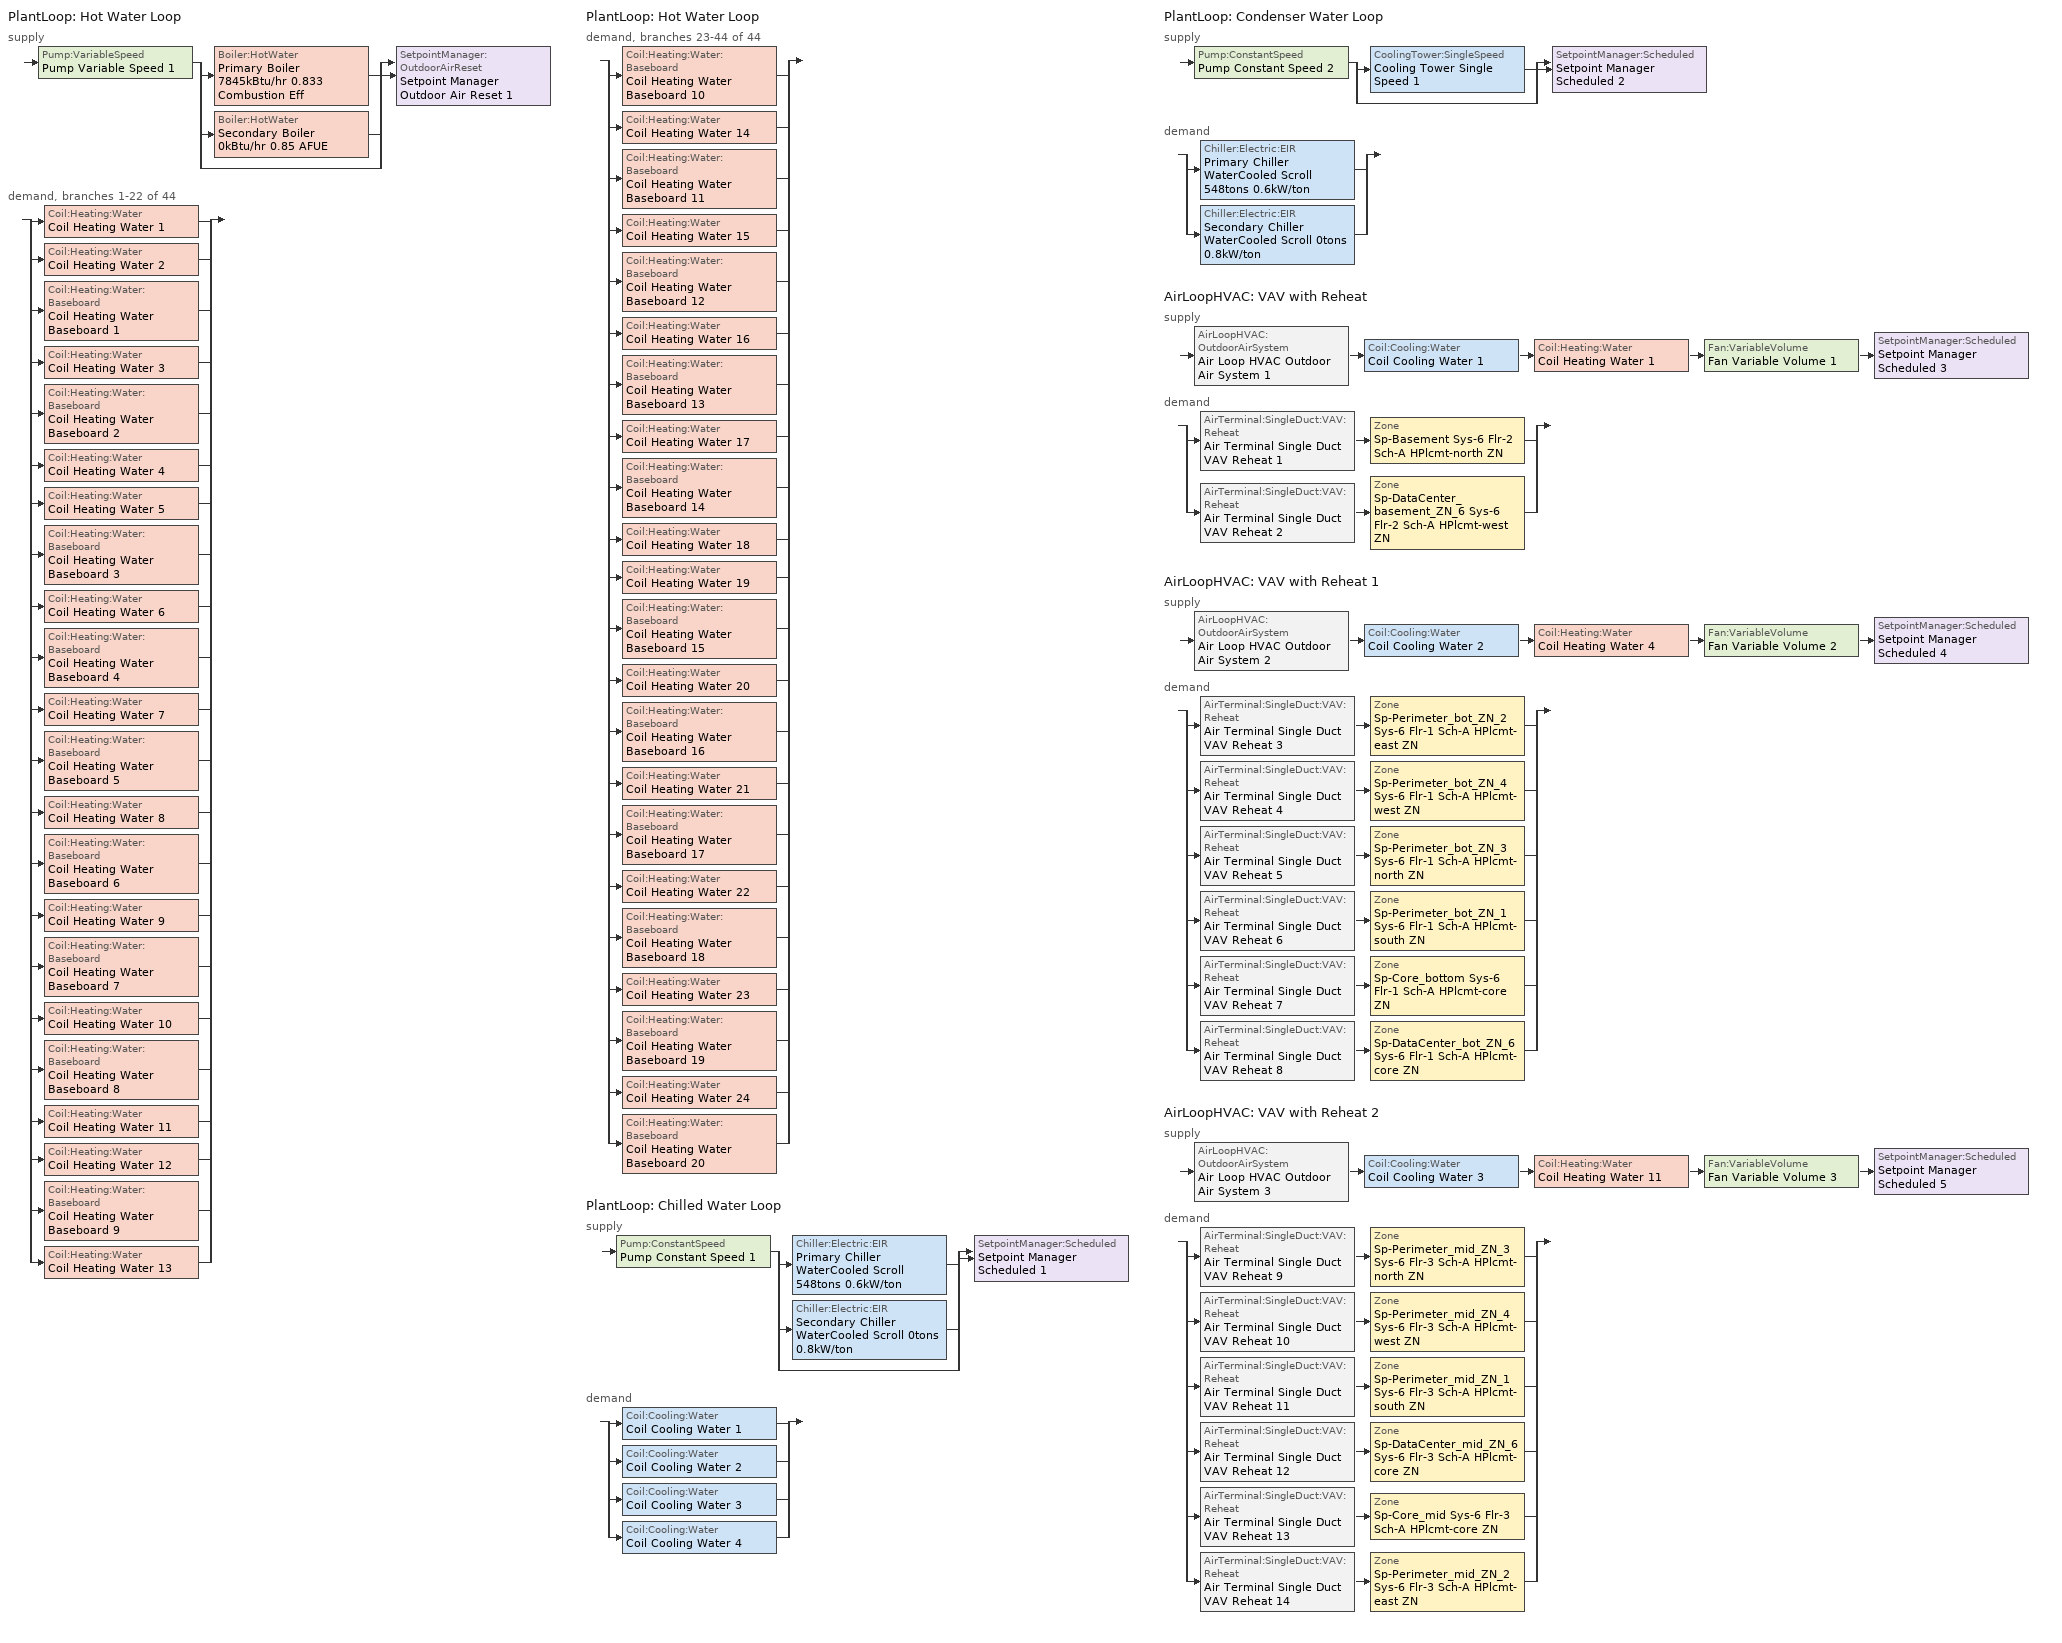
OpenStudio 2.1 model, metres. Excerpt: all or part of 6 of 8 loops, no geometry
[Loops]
PlantLoop 'Hot Water Loop'
 supply: Pump:VariableSpeed 'Pump Variable Speed 1' > split
  | Boiler:HotWater 'Primary Boiler 7845kBtu/hr 0.833 Combustion Eff'
  | Boiler:HotWater 'Secondary Boiler 0kBtu/hr 0.85 AFUE'
  | bypass
  join > SetpointManager:OutdoorAirReset 'Setpoint Manager Outdoor Air Reset 1'
 demand, branches 1-22 of 44: split
  | Coil:Heating:Water 'Coil Heating Water 1'
  | Coil:Heating:Water 'Coil Heating Water 2'
  | Coil:Heating:Water:Baseboard 'Coil Heating Water Baseboard 1'
  | Coil:Heating:Water 'Coil Heating Water 3'
  | Coil:Heating:Water:Baseboard 'Coil Heating Water Baseboard 2'
  | Coil:Heating:Water 'Coil Heating Water 4'
  | Coil:Heating:Water 'Coil Heating Water 5'
  | Coil:Heating:Water:Baseboard 'Coil Heating Water Baseboard 3'
  | Coil:Heating:Water 'Coil Heating Water 6'
  | Coil:Heating:Water:Baseboard 'Coil Heating Water Baseboard 4'
  | Coil:Heating:Water 'Coil Heating Water 7'
  | Coil:Heating:Water:Baseboard 'Coil Heating Water Baseboard 5'
  | Coil:Heating:Water 'Coil Heating Water 8'
  | Coil:Heating:Water:Baseboard 'Coil Heating Water Baseboard 6'
  | Coil:Heating:Water 'Coil Heating Water 9'
  | Coil:Heating:Water:Baseboard 'Coil Heating Water Baseboard 7'
  | Coil:Heating:Water 'Coil Heating Water 10'
  | Coil:Heating:Water:Baseboard 'Coil Heating Water Baseboard 8'
  | Coil:Heating:Water 'Coil Heating Water 11'
  | Coil:Heating:Water 'Coil Heating Water 12'
  | Coil:Heating:Water:Baseboard 'Coil Heating Water Baseboard 9'
  | Coil:Heating:Water 'Coil Heating Water 13'
PlantLoop 'Hot Water Loop'
 demand, branches 23-44 of 44: split
  | Coil:Heating:Water:Baseboard 'Coil Heating Water Baseboard 10'
  | Coil:Heating:Water 'Coil Heating Water 14'
  | Coil:Heating:Water:Baseboard 'Coil Heating Water Baseboard 11'
  | Coil:Heating:Water 'Coil Heating Water 15'
  | Coil:Heating:Water:Baseboard 'Coil Heating Water Baseboard 12'
  | Coil:Heating:Water 'Coil Heating Water 16'
  | Coil:Heating:Water:Baseboard 'Coil Heating Water Baseboard 13'
  | Coil:Heating:Water 'Coil Heating Water 17'
  | Coil:Heating:Water:Baseboard 'Coil Heating Water Baseboard 14'
  | Coil:Heating:Water 'Coil Heating Water 18'
  | Coil:Heating:Water 'Coil Heating Water 19'
  | Coil:Heating:Water:Baseboard 'Coil Heating Water Baseboard 15'
  | Coil:Heating:Water 'Coil Heating Water 20'
  | Coil:Heating:Water:Baseboard 'Coil Heating Water Baseboard 16'
  | Coil:Heating:Water 'Coil Heating Water 21'
  | Coil:Heating:Water:Baseboard 'Coil Heating Water Baseboard 17'
  | Coil:Heating:Water 'Coil Heating Water 22'
  | Coil:Heating:Water:Baseboard 'Coil Heating Water Baseboard 18'
  | Coil:Heating:Water 'Coil Heating Water 23'
  | Coil:Heating:Water:Baseboard 'Coil Heating Water Baseboard 19'
  | Coil:Heating:Water 'Coil Heating Water 24'
  | Coil:Heating:Water:Baseboard 'Coil Heating Water Baseboard 20'
PlantLoop 'Chilled Water Loop'
 supply: Pump:ConstantSpeed 'Pump Constant Speed 1' > split
  | Chiller:Electric:EIR 'Primary Chiller WaterCooled Scroll 548tons 0.6kW/ton'
  | Chiller:Electric:EIR 'Secondary Chiller WaterCooled Scroll 0tons 0.8kW/ton'
  | bypass
  join > SetpointManager:Scheduled 'Setpoint Manager Scheduled 1'
 demand: split
  | Coil:Cooling:Water 'Coil Cooling Water 1'
  | Coil:Cooling:Water 'Coil Cooling Water 2'
  | Coil:Cooling:Water 'Coil Cooling Water 3'
  | Coil:Cooling:Water 'Coil Cooling Water 4'
PlantLoop 'Condenser Water Loop'
 supply: Pump:ConstantSpeed 'Pump Constant Speed 2' > split
  | CoolingTower:SingleSpeed 'Cooling Tower Single Speed 1'
  | bypass
  join > SetpointManager:Scheduled 'Setpoint Manager Scheduled 2'
 demand: split
  | Chiller:Electric:EIR 'Primary Chiller WaterCooled Scroll 548tons 0.6kW/ton'
  | Chiller:Electric:EIR 'Secondary Chiller WaterCooled Scroll 0tons 0.8kW/ton'
AirLoopHVAC 'VAV with Reheat'
 supply: AirLoopHVAC:OutdoorAirSystem 'Air Loop HVAC Outdoor Air System 1' > Coil:Cooling:Water 'Coil Cooling Water 1' > Coil:Heating:Water 'Coil Heating Water 1' > Fan:VariableVolume 'Fan Variable Volume 1' > SetpointManager:Scheduled 'Setpoint Manager Scheduled 3'
 demand: split
  | AirTerminal:SingleDuct:VAV:Reheat 'Air Terminal Single Duct VAV Reheat 1' > Zone 'Sp-Basement Sys-6 Flr-2 Sch-A HPlcmt-north ZN'
  | AirTerminal:SingleDuct:VAV:Reheat 'Air Terminal Single Duct VAV Reheat 2' > Zone 'Sp-DataCenter_basement_ZN_6 Sys-6 Flr-2 Sch-A HPlcmt-west ZN'
AirLoopHVAC 'VAV with Reheat 1'
 supply: AirLoopHVAC:OutdoorAirSystem 'Air Loop HVAC Outdoor Air System 2' > Coil:Cooling:Water 'Coil Cooling Water 2' > Coil:Heating:Water 'Coil Heating Water 4' > Fan:VariableVolume 'Fan Variable Volume 2' > SetpointManager:Scheduled 'Setpoint Manager Scheduled 4'
 demand: split
  | AirTerminal:SingleDuct:VAV:Reheat 'Air Terminal Single Duct VAV Reheat 3' > Zone 'Sp-Perimeter_bot_ZN_2 Sys-6 Flr-1 Sch-A HPlcmt-east ZN'
  | AirTerminal:SingleDuct:VAV:Reheat 'Air Terminal Single Duct VAV Reheat 4' > Zone 'Sp-Perimeter_bot_ZN_4 Sys-6 Flr-1 Sch-A HPlcmt-west ZN'
  | AirTerminal:SingleDuct:VAV:Reheat 'Air Terminal Single Duct VAV Reheat 5' > Zone 'Sp-Perimeter_bot_ZN_3 Sys-6 Flr-1 Sch-A HPlcmt-north ZN'
  | AirTerminal:SingleDuct:VAV:Reheat 'Air Terminal Single Duct VAV Reheat 6' > Zone 'Sp-Perimeter_bot_ZN_1 Sys-6 Flr-1 Sch-A HPlcmt-south ZN'
  | AirTerminal:SingleDuct:VAV:Reheat 'Air Terminal Single Duct VAV Reheat 7' > Zone 'Sp-Core_bottom Sys-6 Flr-1 Sch-A HPlcmt-core ZN'
  | AirTerminal:SingleDuct:VAV:Reheat 'Air Terminal Single Duct VAV Reheat 8' > Zone 'Sp-DataCenter_bot_ZN_6 Sys-6 Flr-1 Sch-A HPlcmt-core ZN'
AirLoopHVAC 'VAV with Reheat 2'
 supply: AirLoopHVAC:OutdoorAirSystem 'Air Loop HVAC Outdoor Air System 3' > Coil:Cooling:Water 'Coil Cooling Water 3' > Coil:Heating:Water 'Coil Heating Water 11' > Fan:VariableVolume 'Fan Variable Volume 3' > SetpointManager:Scheduled 'Setpoint Manager Scheduled 5'
 demand: split
  | AirTerminal:SingleDuct:VAV:Reheat 'Air Terminal Single Duct VAV Reheat 9' > Zone 'Sp-Perimeter_mid_ZN_3 Sys-6 Flr-3 Sch-A HPlcmt-north ZN'
  | AirTerminal:SingleDuct:VAV:Reheat 'Air Terminal Single Duct VAV Reheat 10' > Zone 'Sp-Perimeter_mid_ZN_4 Sys-6 Flr-3 Sch-A HPlcmt-west ZN'
  | AirTerminal:SingleDuct:VAV:Reheat 'Air Terminal Single Duct VAV Reheat 11' > Zone 'Sp-Perimeter_mid_ZN_1 Sys-6 Flr-3 Sch-A HPlcmt-south ZN'
  | AirTerminal:SingleDuct:VAV:Reheat 'Air Terminal Single Duct VAV Reheat 12' > Zone 'Sp-DataCenter_mid_ZN_6 Sys-6 Flr-3 Sch-A HPlcmt-core ZN'
  | AirTerminal:SingleDuct:VAV:Reheat 'Air Terminal Single Duct VAV Reheat 13' > Zone 'Sp-Core_mid Sys-6 Flr-3 Sch-A HPlcmt-core ZN'
  | AirTerminal:SingleDuct:VAV:Reheat 'Air Terminal Single Duct VAV Reheat 14' > Zone 'Sp-Perimeter_mid_ZN_2 Sys-6 Flr-3 Sch-A HPlcmt-east ZN'
[Sizing:Zone] Zone Cooling Design Supply Air Temperature Input Method=SupplyAirTemperature; Zone Cooling Design Supply Air Temperature {C}=13; Zone Cooling Design Supply Air Temperature Difference {deltaC}=11.11; Zone Heating Design Supply Air Temperature Input Method=SupplyAirTemperature; Zone Heating Design Supply Air Temperature {C}=43; Zone Heating Design Supply Air Temperature Difference {deltaC}=11.11; Zone Cooling Design Supply Air Humidity Ratio {kg-H2O/kg-air}=0.0085; Zone Heating Design Supply Air Humidity Ratio {kg-H2O/kg-air}=0.008; Zone Heating Sizing Factor=1.3; Zone Cooling Sizing Factor=1.1; Cooling Design Air Flow Method=DesignDay; Heating Design Air Flow Method=DesignDay; Account for Dedicated Outdoor Air System=No; Dedicated Outdoor Air System Control Strategy=NeutralSupplyAir; Dedicated Outdoor Air Low Setpoint Temperature for Design {C}=autosize; Dedicated Outdoor Air High Setpoint Temperature for Design {C}=autosize
Sp-Perimeter_bot_ZN_3 Sys-6 Flr-1 Sch-A HPlcmt-north ZN; Sp-Perimeter_bot_ZN_2 Sys-6 Flr-1 Sch-A HPlcmt-east ZN; Sp-Perimeter_bot_ZN_4 Sys-6 Flr-1 Sch-A HPlcmt-west ZN; Sp-Perimeter_bot_ZN_1 Sys-6 Flr-1 Sch-A HPlcmt-south ZN; Sp-DataCenter_bot_ZN_6 Sys-6 Flr-1 Sch-A HPlcmt-core ZN; Sp-Core_bottom Sys-6 Flr-1 Sch-A HPlcmt-core ZN; Sp-Basement Sys-6 Flr-2 Sch-A HPlcmt-north ZN; Sp-DataCenter_basement_ZN_6 Sys-6 Flr-2 Sch-A HPlcmt-west ZN; Sp-Perimeter_mid_ZN_3 Sys-6 Flr-3 Sch-A HPlcmt-north ZN; Sp-Perimeter_mid_ZN_2 Sys-6 Flr-3 Sch-A HPlcmt-east ZN; Sp-Perimeter_mid_ZN_4 Sys-6 Flr-3 Sch-A HPlcmt-west ZN; Sp-Perimeter_mid_ZN_1 Sys-6 Flr-3 Sch-A HPlcmt-south ZN; Sp-DataCenter_mid_ZN_6 Sys-6 Flr-3 Sch-A HPlcmt-core ZN; Sp-Core_mid Sys-6 Flr-3 Sch-A HPlcmt-core ZN
[Zone equipment]
Sp-Perimeter_bot_ZN_3 Sys-6 Flr-1 Sch-A HPlcmt-north ZN: Air Terminal Single Duct VAV Reheat 5, Zone HVAC Baseboard Convective Water 5
Sp-Perimeter_bot_ZN_2 Sys-6 Flr-1 Sch-A HPlcmt-east ZN: Air Terminal Single Duct VAV Reheat 3, Zone HVAC Baseboard Convective Water 3
Sp-Perimeter_bot_ZN_4 Sys-6 Flr-1 Sch-A HPlcmt-west ZN: Air Terminal Single Duct VAV Reheat 4, Zone HVAC Baseboard Convective Water 4
Sp-Perimeter_bot_ZN_1 Sys-6 Flr-1 Sch-A HPlcmt-south ZN: Air Terminal Single Duct VAV Reheat 6, Zone HVAC Baseboard Convective Water 6
Sp-DataCenter_bot_ZN_6 Sys-6 Flr-1 Sch-A HPlcmt-core ZN: Air Terminal Single Duct VAV Reheat 8, Zone HVAC Baseboard Convective Water 8
Sp-Core_bottom Sys-6 Flr-1 Sch-A HPlcmt-core ZN: Air Terminal Single Duct VAV Reheat 7, Zone HVAC Baseboard Convective Water 7
Sp-Basement Sys-6 Flr-2 Sch-A HPlcmt-north ZN: Air Terminal Single Duct VAV Reheat 1, Zone HVAC Baseboard Convective Water 1
Sp-DataCenter_basement_ZN_6 Sys-6 Flr-2 Sch-A HPlcmt-west ZN: Air Terminal Single Duct VAV Reheat 2, Zone HVAC Baseboard Convective Water 2
Sp-Perimeter_mid_ZN_3 Sys-6 Flr-3 Sch-A HPlcmt-north ZN: Air Terminal Single Duct VAV Reheat 9, Zone HVAC Baseboard Convective Water 9
Sp-Perimeter_mid_ZN_2 Sys-6 Flr-3 Sch-A HPlcmt-east ZN: Air Terminal Single Duct VAV Reheat 14, Zone HVAC Baseboard Convective Water 14
Sp-Perimeter_mid_ZN_4 Sys-6 Flr-3 Sch-A HPlcmt-west ZN: Air Terminal Single Duct VAV Reheat 10, Zone HVAC Baseboard Convective Water 10
Sp-Perimeter_mid_ZN_1 Sys-6 Flr-3 Sch-A HPlcmt-south ZN: Air Terminal Single Duct VAV Reheat 11, Zone HVAC Baseboard Convective Water 11
Sp-DataCenter_mid_ZN_6 Sys-6 Flr-3 Sch-A HPlcmt-core ZN: Air Terminal Single Duct VAV Reheat 12, Zone HVAC Baseboard Convective Water 12
Sp-Core_mid Sys-6 Flr-3 Sch-A HPlcmt-core ZN: Air Terminal Single Duct VAV Reheat 13, Zone HVAC Baseboard Convective Water 13
[PlantLoop] Plant Loop Volume {m3}=Autocalculate; Load Distribution Scheme=Optimal
Name | Fluid Type
Hot Water Loop | Water
Chilled Water Loop; Condenser Water Loop
[Sizing:Plant] Sizing Option=NonCoincident; Zone Timesteps in Averaging Window=1; Coincident Sizing Factor Mode=None
Name | Loop Type | Design Loop Exit Temperature {C} | Loop Design Temperature Difference {deltaC}
Hot Water Loop | Heating | 82 | 16
Chilled Water Loop | Cooling | 7 | 6
Condenser Water Loop | Condenser | 29 | 6
[Pump:VariableSpeed]
Pump Variable Speed 1: Motor Efficiency=0.924; Pump Control Type=Intermittent
[Boiler:HotWater] Fuel Type=NaturalGas; Water Outlet Upper Temperature Limit {C}=99; Parasitic Electric Load {W}=0; Sizing Factor=1
Name | Nominal Capacity {W} | Nominal Thermal Efficiency | Normalized Boiler Efficiency Curve | Minimum Part Load Ratio | Boiler Flow Mode
Primary Boiler 7845kBtu/hr 0.833 Combustion Eff | 2.29907e+06 | 0.826 | BOILER-EFFFPLR-NECB2011 | 0.25 | LeavingSetpointModulated
Secondary Boiler 0kBtu/hr 0.85 AFUE | 0.001 | 0.85 | BOILER-EFFFPLR-NECB2011 1 |  | ConstantFlow
[SetpointManager:OutdoorAirReset]
Setpoint Manager Outdoor Air Reset 1: Control Variable=Temperature; Setpoint at Outdoor Low Temperature {C}=82; Outdoor Low Temperature {C}=-16; Setpoint at Outdoor High Temperature {C}=60; Outdoor High Temperature {C}=0
[Pump:ConstantSpeed] Rated Flow Rate {m3/s}=autosize; Rated Pump Head {Pa}=179352; Rated Power Consumption {W}=autosize; Fraction of Motor Inefficiencies to Fluid Stream=0; Pump Control Type=Intermittent
Name | Motor Efficiency
Pump Constant Speed 1 | 0.936
Pump Constant Speed 2 | 0.95
[Chiller:Electric:EIR] Minimum Part Load Ratio=0.25; Minimum Unloading Ratio=0.25; Condenser Type=WaterCooled; Chiller Flow Mode=LeavingSetpointModulated; Design Heat Recovery Water Flow Rate {m3/s}=0; Sizing Factor=1; Basin Heater Capacity {W/K}=0; Basin Heater Setpoint Temperature {C}=10
Name | Reference Capacity {W} | Reference COP {W/W} | Cooling Capacity Function of Temperature Curve | Electric Input to Cooling Output Ratio Function of Temperature Curve | Electric Input to Cooling Output Ratio Function of Part Load Ratio Curve
Primary Chiller WaterCooled Scroll 548tons 0.6kW/ton | 1.92723e+06 | 5.67258 | WaterCooled_Scroll_CAPFT_NECB2011 | WaterCooled_Scroll_EIRFT_NECB2011 | WaterCooled_Scroll_EIRFPLR_NECB2011
Secondary Chiller WaterCooled Scroll 0tons 0.8kW/ton | 0.001 | 4.5032 | WaterCooled_Scroll_CAPFT_NECB2011 1 | WaterCooled_Scroll_EIRFT_NECB2011 1 | WaterCooled_Scroll_EIRFPLR_NECB2011 1
[SetpointManager:Scheduled] Control Variable=Temperature
Name | Schedule
Setpoint Manager Scheduled 1 | CHW Temp
Setpoint Manager Scheduled 2 | CW Temp
Setpoint Manager Scheduled 3 | Supply Air Temp
Setpoint Manager Scheduled 4 | Supply Air Temp 1
Setpoint Manager Scheduled 5 | Supply Air Temp 2
[CoolingTower:SingleSpeed]
Cooling Tower Single Speed 1: Design Water Flow Rate {m3/s}=autosize; Design Air Flow Rate {m3/s}=autosize; Fan Power at Design Air Flow Rate {W}=34004.6; U-Factor Times Area Value at Design Air Flow Rate {W/K}=autosize; Air Flow Rate in Free Convection Regime {m3/s}=autosize; U-Factor Times Area Value at Free Convection Air Flow Rate {W/K}=autosize; Performance Input Method=UFactorTimesAreaAndDesignWaterFlowRate; Free Convection Capacity {W}=0; Basin Heater Capacity {W/K}=0; Evaporation Loss Mode=LossFactor; Evaporation Loss Factor {percent/K}=0.2; Drift Loss Percent {percent}=0.008; Blowdown Calculation Mode=ConcentrationRatio; Blowdown Concentration Ratio=3; Capacity Control=FanCycling; Number of Cells=2; Cell Control=MinimalCell; Cell Minimum  Water Flow Rate Fraction=0.33; Cell Maximum Water Flow Rate Fraction=2.5; Sizing Factor=1
[AirLoopHVAC] Design Supply Air Flow Rate {m3/s}=AutoSize
Name | Availability Schedule | Availability Manager
VAV with Reheat | VAV with Reheat Occ Sch | Availability Manager Night Cycle 1
VAV with Reheat 1 | VAV with Reheat 1 Occ Sch | Availability Manager Night Cycle 2
VAV with Reheat 2 | VAV with Reheat 2 Occ Sch | Availability Manager Night Cycle 3
[Sizing:System] Type of Load to Size On=Sensible; Design Outdoor Air Flow Rate {m3/s}=Autosize; Minimum System Air Flow Ratio=0.3; Preheat Design Temperature {C}=7; Preheat Design Humidity Ratio {kg-H2O/kg-Air}=0.008; Precool Design Temperature {C}=13; Precool Design Humidity Ratio {kg-H2O/kg-Air}=0.008; Central Cooling Design Supply Air Temperature {C}=13; Central Heating Design Supply Air Temperature {C}=13.1; Sizing Option=NonCoincident; 100% Outdoor Air in Cooling=No; 100% Outdoor Air in Heating=No; Central Cooling Design Supply Air Humidity Ratio {kg-H2O/kg-Air}=0.0085; Central Heating Design Supply Air Humidity Ratio {kg-H2O/kg-Air}=0.008; Cooling Design Air Flow Method=DesignDay; Cooling Design Air Flow Rate {m3/s}=0; Heating Design Air Flow Method=DesignDay; Heating Design Air Flow Rate {m3/s}=0; System Outdoor Air Method=ZoneSum; Zone Maximum Outdoor Air Fraction=1; Cooling Supply Air Flow Rate Per Floor Area {m3/s-m2}=0.00996765; Cooling Fraction of Autosized Cooling Supply Air Flow Rate=1; Cooling Supply Air Flow Rate Per Unit Cooling Capacity {m3/s-W}=3.94755e-05; Heating Supply Air Flow Rate Per Floor Area {m3/s-m2}=0.00996765; Heating Fraction of Autosized Heating Supply Air Flow Rate=1; Heating Fraction of Autosized Cooling Supply Air Flow Rate=1; Heating Supply Air Flow Rate Per Unit Heating Capacity {m3/s-W}=3.15882e-05; Cooling Design Capacity Method=CoolingDesignCapacity; Cooling Design Capacity {W}=autosize; Cooling Design Capacity Per Floor Area {W/m2}=234.7; Fraction of Autosized Cooling Design Capacity=1; Heating Design Capacity Method=HeatingDesignCapacity; Heating Design Capacity {W}=autosize; Heating Design Capacity Per Floor Area {W/m2}=157; Fraction of Autosized Heating Design Capacity=1; Central Cooling Capacity Control Method=OnOff
VAV with Reheat; VAV with Reheat 1; VAV with Reheat 2
[Fan:VariableVolume] Availability Schedule=Always On Discrete; Fan Efficiency=0.549965; Pressure Rise {Pa}=1458.33; Maximum Flow Rate {m3/s}=Autosize; Fan Power Minimum Flow Rate Input Method=Fraction; Fan Power Minimum Air Flow Rate {m3/s}=0; Motor Efficiency=0.8461; Motor In Airstream Fraction=1; Fan Power Coefficient 5=0
Name | Fan Power Minimum Flow Fraction | Fan Power Coefficient 1 | Fan Power Coefficient 2 | Fan Power Coefficient 3 | Fan Power Coefficient 4
Fan Variable Volume 1; Fan Variable Volume 2 | 0.5 | -4.1457 | 16.803 | -19.471 | 7.8488
Fan Variable Volume 3 | 0.22 | -0.3477 | 4.0976 | -5.0024 | 2.268
[Coil:Heating:Water] Availability Schedule=Always On Discrete
Name | Performance Input Method | Rated Capacity {W}
Coil Heating Water 1; Coil Heating Water 4; Coil Heating Water 5; Coil Heating Water 6; Coil Heating Water 7; Coil Heating Water 8; Coil Heating Water 11; Coil Heating Water 12; Coil Heating Water 13; Coil Heating Water 14; Coil Heating Water 15; Coil Heating Water 17; Coil Heating Water 18; Coil Heating Water 19; Coil Heating Water 20; Coil Heating Water 21; Coil Heating Water 22; Coil Heating Water 23; Coil Heating Water 24
Coil Heating Water 2 | NominalCapacity | 4917
Coil Heating Water 3 | NominalCapacity | 2162.27
Coil Heating Water 9 | NominalCapacity | 7354.84
Coil Heating Water 10 | NominalCapacity | 418.782
Coil Heating Water 16 | NominalCapacity | 80438.8
[Coil:Cooling:Water] Availability Schedule=Always On Discrete
Coil Cooling Water 1; Coil Cooling Water 2; Coil Cooling Water 3; Coil Cooling Water 4
[Controller:OutdoorAir] Minimum Outdoor Air Flow Rate {m3/s}=0; Maximum Outdoor Air Flow Rate {m3/s}=Autosize; Economizer Control Type=DifferentialEnthalpy; Economizer Control Action Type=ModulateFlow; Lockout Type=NoLockout; Minimum Limit Type=FixedMinimum; High Humidity Control=No; Heat Recovery Bypass Control Type=BypassWhenWithinEconomizerLimits
Name | Minimum Outdoor Air Schedule | Controller Mechanical Ventilation
Controller Outdoor Air 1 | VAV with Reheat Occ Sch | Controller Mechanical Ventilation 1
Controller Outdoor Air 2 | VAV with Reheat 1 Occ Sch | Controller Mechanical Ventilation 2
Controller Outdoor Air 3 | VAV with Reheat 2 Occ Sch | Controller Mechanical Ventilation 3
[Controller:MechanicalVentilation] Availability Schedule=Always On Discrete; System Outdoor Air Method=ZoneSum
Controller Mechanical Ventilation 1; Controller Mechanical Ventilation 2; Controller Mechanical Ventilation 3
[AirLoopHVAC:OutdoorAirSystem]
Name | Controller
Air Loop HVAC Outdoor Air System 1 | Controller Outdoor Air 1
Air Loop HVAC Outdoor Air System 2 | Controller Outdoor Air 2
Air Loop HVAC Outdoor Air System 3 | Controller Outdoor Air 3
[Controller:WaterCoil] Minimum Actuated Flow {m3/s}=0
Name | Water Coil | Action | Controller Convergence Tolerance {deltaC}
Controller Water Coil 1 | Coil Heating Water 1 | Normal | 0.0001
Controller Water Coil 2 | Coil Cooling Water 1 | Reverse
Controller Water Coil 3 | Coil Heating Water 2 | Normal | 0.0001
Controller Water Coil 4 | Coil Heating Water 3 | Normal | 0.0001
Controller Water Coil 5 | Coil Heating Water 4 | Normal | 0.0001
Controller Water Coil 6 | Coil Cooling Water 2 | Reverse
Controller Water Coil 7 | Coil Heating Water 5 | Normal | 0.0001
Controller Water Coil 8 | Coil Heating Water 6 | Normal | 0.0001
Controller Water Coil 9 | Coil Heating Water 7 | Normal | 0.0001
Controller Water Coil 10 | Coil Heating Water 8 | Normal | 0.0001
Controller Water Coil 11 | Coil Heating Water 9 | Normal | 0.0001
Controller Water Coil 12 | Coil Heating Water 10 | Normal | 0.0001
Controller Water Coil 13 | Coil Heating Water 11 | Normal | 0.0001
Controller Water Coil 14 | Coil Cooling Water 3 | Reverse
Controller Water Coil 15 | Coil Heating Water 12 | Normal | 0.0001
Controller Water Coil 16 | Coil Heating Water 13 | Normal | 0.0001
Controller Water Coil 17 | Coil Heating Water 14 | Normal | 0.0001
Controller Water Coil 18 | Coil Heating Water 15 | Normal | 0.0001
Controller Water Coil 19 | Coil Heating Water 16 | Normal | 0.0001
Controller Water Coil 20 | Coil Heating Water 17 | Normal | 0.0001
Controller Water Coil 21 | Coil Heating Water 18 | Normal | 0.0001
Controller Water Coil 22 | Coil Cooling Water 4 | Reverse
Controller Water Coil 23 | Coil Heating Water 19 | Normal | 0.0001
Controller Water Coil 24 | Coil Heating Water 20 | Normal | 0.0001
Controller Water Coil 25 | Coil Heating Water 21 | Normal | 0.0001
Controller Water Coil 26 | Coil Heating Water 22 | Normal | 0.0001
Controller Water Coil 27 | Coil Heating Water 23 | Normal | 0.0001
Controller Water Coil 28 | Coil Heating Water 24 | Normal | 0.0001
[AirTerminal:SingleDuct:VAV:Reheat] Availability Schedule=Always On Discrete; Maximum Air Flow Rate {m3/s}=AutoSize; Zone Minimum Air Flow Input Method=Constant; Constant Minimum Air Flow Fraction=0.3; Maximum Hot Water or Steam Flow Rate {m3/s}=AutoSize; Minimum Hot Water or Steam Flow Rate {m3/s}=0; Convergence Tolerance=0.001; Damper Heating Action=Normal; Maximum Flow per Zone Floor Area During Reheat {m3/s-m2}=AutoSize; Maximum Flow Fraction During Reheat=AutoSize; Control For Outdoor Air=No
Name | Fixed Minimum Air Flow Rate {m3/s} | Reheat Coil | Maximum Reheat Air Temperature {C}
Air Terminal Single Duct VAV Reheat 1 | 5.55885 | Coil Heating Water 2 | 18
Air Terminal Single Duct VAV Reheat 2 | 1.56736 | Coil Heating Water 3 | 18
Air Terminal Single Duct VAV Reheat 3 | 0.40395 | Coil Heating Water 5 | 43
Air Terminal Single Duct VAV Reheat 4 | 0.40395 | Coil Heating Water 6 | 43
Air Terminal Single Duct VAV Reheat 5 | 0.626826 | Coil Heating Water 7 | 43
Air Terminal Single Duct VAV Reheat 6 | 0.626839 | Coil Heating Water 8 | 43
Air Terminal Single Duct VAV Reheat 7 | 4.99224 | Coil Heating Water 9 | 18
Air Terminal Single Duct VAV Reheat 8 | 0.0724055 | Coil Heating Water 10 | 18
Air Terminal Single Duct VAV Reheat 9 | 0.626826 | Coil Heating Water 12 | 43
Air Terminal Single Duct VAV Reheat 10 | 0.40395 | Coil Heating Water 13 | 43
Air Terminal Single Duct VAV Reheat 11 | 0.626839 | Coil Heating Water 14 | 43
Air Terminal Single Duct VAV Reheat 12 | 0.0724055 | Coil Heating Water 15 | 43
Air Terminal Single Duct VAV Reheat 13 | 4.99224 | Coil Heating Water 16 | 18
Air Terminal Single Duct VAV Reheat 14 | 0.40395 | Coil Heating Water 17 | 43
[Coil:Heating:Water:Baseboard] Heating Design Capacity Method=HeatingDesignCapacity; Heating Design Capacity {W}=autosize; Heating Design Capacity Per Floor Area {W/m2}=0; Fraction of Autosized Heating Design Capacity=0.8
Coil Heating Water Baseboard 1; Coil Heating Water Baseboard 2; Coil Heating Water Baseboard 3; Coil Heating Water Baseboard 4; Coil Heating Water Baseboard 5; Coil Heating Water Baseboard 6; Coil Heating Water Baseboard 7; Coil Heating Water Baseboard 8; Coil Heating Water Baseboard 9; Coil Heating Water Baseboard 10; Coil Heating Water Baseboard 11; Coil Heating Water Baseboard 12; Coil Heating Water Baseboard 13; Coil Heating Water Baseboard 14; Coil Heating Water Baseboard 15; Coil Heating Water Baseboard 16; Coil Heating Water Baseboard 17; Coil Heating Water Baseboard 18; Coil Heating Water Baseboard 19; Coil Heating Water Baseboard 20
[ZoneHVAC:Baseboard:Convective:Water] Availability Schedule=Always On Discrete
Name | Heating Coil
Zone HVAC Baseboard Convective Water 1 | Coil Heating Water Baseboard 1
Zone HVAC Baseboard Convective Water 2 | Coil Heating Water Baseboard 2
Zone HVAC Baseboard Convective Water 3 | Coil Heating Water Baseboard 3
Zone HVAC Baseboard Convective Water 4 | Coil Heating Water Baseboard 4
Zone HVAC Baseboard Convective Water 5 | Coil Heating Water Baseboard 5
Zone HVAC Baseboard Convective Water 6 | Coil Heating Water Baseboard 6
Zone HVAC Baseboard Convective Water 7 | Coil Heating Water Baseboard 7
Zone HVAC Baseboard Convective Water 8 | Coil Heating Water Baseboard 8
Zone HVAC Baseboard Convective Water 9 | Coil Heating Water Baseboard 9
Zone HVAC Baseboard Convective Water 10 | Coil Heating Water Baseboard 10
Zone HVAC Baseboard Convective Water 11 | Coil Heating Water Baseboard 11
Zone HVAC Baseboard Convective Water 12 | Coil Heating Water Baseboard 12
Zone HVAC Baseboard Convective Water 13 | Coil Heating Water Baseboard 13
Zone HVAC Baseboard Convective Water 14 | Coil Heating Water Baseboard 14
Zone HVAC Baseboard Convective Water 15 | Coil Heating Water Baseboard 15
Zone HVAC Baseboard Convective Water 16 | Coil Heating Water Baseboard 16
Zone HVAC Baseboard Convective Water 17 | Coil Heating Water Baseboard 17
Zone HVAC Baseboard Convective Water 18 | Coil Heating Water Baseboard 18
Zone HVAC Baseboard Convective Water 19 | Coil Heating Water Baseboard 19
Zone HVAC Baseboard Convective Water 20 | Coil Heating Water Baseboard 20
[AvailabilityManager:NightCycle] Control Type=CycleOnAny; Thermostat Tolerance {deltaC}=1; Cycling Run Time {s}=3600
Availability Manager Night Cycle 1; Availability Manager Night Cycle 2; Availability Manager Night Cycle 3
[Schedule:Ruleset]
Name | Default Day Schedule | Summer Design Day Schedule | Winter Design Day Schedule
CHW Temp | Schedule Day 3
CW Temp | Schedule Day 4
Supply Air Temp | Supply Air Temp Default
Supply Air Temp 1 | Supply Air Temp Default 1
Supply Air Temp 2 | Supply Air Temp Default 2
VAV with Reheat Occ Sch | VAV with Reheat Occ Sch Default | VAV with Reheat Occ Sch Summer Design Day | VAV with Reheat Occ Sch Winter Design Day
VAV with Reheat 1 Occ Sch | VAV with Reheat 1 Occ Sch Default | VAV with Reheat 1 Occ Sch Summer Design Day | VAV with Reheat 1 Occ Sch Winter Design Day
VAV with Reheat 2 Occ Sch | VAV with Reheat 2 Occ Sch Default | VAV with Reheat 2 Occ Sch Summer Design Day | VAV with Reheat 2 Occ Sch Winter Design Day
[Schedule:Day]
Schedule Day 3; wkdCHW Temp 1; satCHW Temp 1; sunCHW Temp 1: 1, 0, 7, 2, 0, 7, 3, 0, 7, 4, 0, 7, 5, 0, 7, 6, 0, 7, 7, 0, 7, 8, 0, 7, 9, 0, 7, 10, 0, 7, 11, 0, 7, 12, 0, 7, 13, 0, 7, 14, 0, 7, 15, 0, 7, 16, 0, 7, 17, 0, 7, 18, 0, 7, 19, 0, 7, 20, 0, 7, 21, 0, 7, 22, 0, 7, 23, 0, 7, 24, 0, 7
Schedule Day 4; wkdCW Temp 1; satCW Temp 1; sunCW Temp 1: 1, 0, 29, 2, 0, 29, 3, 0, 29, 4, 0, 29, 5, 0, 29, 6, 0, 29, 7, 0, 29, 8, 0, 29, 9, 0, 29, 10, 0, 29, 11, 0, 29, 12, 0, 29, 13, 0, 29, 14, 0, 29, 15, 0, 29, 16, 0, 29, 17, 0, 29, 18, 0, 29, 19, 0, 29, 20, 0, 29, 21, 0, 29, 22, 0, 29, 23, 0, 29, 24, 0, 29
Supply Air Temp Default; Supply Air Temp Default 1; Supply Air Temp Default 2: 24, 0, 13
VAV with Reheat Occ Sch Default; VAV with Reheat Occ Sch Winter Design Day; VAV with Reheat Occ Sch Summer Design Day; VAV with Reheat 1 Occ Sch Default; VAV with Reheat 1 Occ Sch Winter Design Day; VAV with Reheat 1 Occ Sch Summer Design Day; VAV with Reheat 2 Occ Sch Default; VAV with Reheat 2 Occ Sch Winter Design Day; VAV with Reheat 2 Occ Sch Summer Design Day: 24, 0, 1
VAV with Reheat Occ Sch Monday; VAV with Reheat Occ Sch Tuesday; VAV with Reheat Occ Sch Wednesday; VAV with Reheat Occ Sch Thursday; VAV with Reheat Occ Sch Friday; VAV with Reheat 1 Occ Sch Monday; VAV with Reheat 1 Occ Sch Tuesday; VAV with Reheat 1 Occ Sch Wednesday; VAV with Reheat 1 Occ Sch Thursday; VAV with Reheat 1 Occ Sch Friday; VAV with Reheat 2 Occ Sch Monday; VAV with Reheat 2 Occ Sch Tuesday; VAV with Reheat 2 Occ Sch Wednesday; VAV with Reheat 2 Occ Sch Thursday; VAV with Reheat 2 Occ Sch Friday: 8, 0, 0, 19, 0, 1, 24, 0, 0
VAV with Reheat Occ Sch Saturday; VAV with Reheat Occ Sch Sunday; VAV with Reheat 1 Occ Sch Saturday; VAV with Reheat 1 Occ Sch Sunday; VAV with Reheat 2 Occ Sch Saturday; VAV with Reheat 2 Occ Sch Sunday: 24, 0, 0
[Schedule:Rule] Date Specification Type=DateRange; Start Month=1; Start Day=1; End Month=12
Name | Schedule Ruleset | Rule Order | Day Schedule | Apply Sunday | Apply Monday | Apply Tuesday | Apply Wednesday | Apply Thursday | Apply Friday | Apply Saturday | End Day
wkdCHW Temp rule | CHW Temp | 2 | wkdCHW Temp 1 | No | Yes | Yes | Yes | Yes | Yes | No | 31
satCHW Temprule | CHW Temp | 1 | satCHW Temp 1 | No | No | No | No | No | No | Yes | 31
sunCHW Temprule | CHW Temp | 0 | sunCHW Temp 1 | Yes | No | No | No | No | No | No | 31
wkdCW Temp rule | CW Temp | 2 | wkdCW Temp 1 | No | Yes | Yes | Yes | Yes | Yes | No | 31
satCW Temprule | CW Temp | 1 | satCW Temp 1 | No | No | No | No | No | No | Yes | 31
sunCW Temprule | CW Temp | 0 | sunCW Temp 1 | Yes | No | No | No | No | No | No | 31
VAV with Reheat Occ Sch Monday Rule | VAV with Reheat Occ Sch | 6 | VAV with Reheat Occ Sch Monday |  | Yes |  |  |  |  |  | 25
VAV with Reheat Occ Sch Tuesday Rule | VAV with Reheat Occ Sch | 5 | VAV with Reheat Occ Sch Tuesday |  |  | Yes |  |  |  |  | 26
VAV with Reheat Occ Sch Wednesday Rule | VAV with Reheat Occ Sch | 4 | VAV with Reheat Occ Sch Wednesday |  |  |  | Yes |  |  |  | 27
VAV with Reheat Occ Sch Thursday Rule | VAV with Reheat Occ Sch | 3 | VAV with Reheat Occ Sch Thursday |  |  |  |  | Yes |  |  | 28
VAV with Reheat Occ Sch Friday Rule | VAV with Reheat Occ Sch | 2 | VAV with Reheat Occ Sch Friday |  |  |  |  |  | Yes |  | 29
VAV with Reheat Occ Sch Saturday Rule | VAV with Reheat Occ Sch | 1 | VAV with Reheat Occ Sch Saturday |  |  |  |  |  |  | Yes | 30
VAV with Reheat Occ Sch Sunday Rule | VAV with Reheat Occ Sch | 0 | VAV with Reheat Occ Sch Sunday | Yes |  |  |  |  |  |  | 31
VAV with Reheat 1 Occ Sch Monday Rule | VAV with Reheat 1 Occ Sch | 6 | VAV with Reheat 1 Occ Sch Monday |  | Yes |  |  |  |  |  | 25
VAV with Reheat 1 Occ Sch Tuesday Rule | VAV with Reheat 1 Occ Sch | 5 | VAV with Reheat 1 Occ Sch Tuesday |  |  | Yes |  |  |  |  | 26
VAV with Reheat 1 Occ Sch Wednesday Rule | VAV with Reheat 1 Occ Sch | 4 | VAV with Reheat 1 Occ Sch Wednesday |  |  |  | Yes |  |  |  | 27
VAV with Reheat 1 Occ Sch Thursday Rule | VAV with Reheat 1 Occ Sch | 3 | VAV with Reheat 1 Occ Sch Thursday |  |  |  |  | Yes |  |  | 28
VAV with Reheat 1 Occ Sch Friday Rule | VAV with Reheat 1 Occ Sch | 2 | VAV with Reheat 1 Occ Sch Friday |  |  |  |  |  | Yes |  | 29
VAV with Reheat 1 Occ Sch Saturday Rule | VAV with Reheat 1 Occ Sch | 1 | VAV with Reheat 1 Occ Sch Saturday |  |  |  |  |  |  | Yes | 30
VAV with Reheat 1 Occ Sch Sunday Rule | VAV with Reheat 1 Occ Sch | 0 | VAV with Reheat 1 Occ Sch Sunday | Yes |  |  |  |  |  |  | 31
VAV with Reheat 2 Occ Sch Monday Rule | VAV with Reheat 2 Occ Sch | 6 | VAV with Reheat 2 Occ Sch Monday |  | Yes |  |  |  |  |  | 25
VAV with Reheat 2 Occ Sch Tuesday Rule | VAV with Reheat 2 Occ Sch | 5 | VAV with Reheat 2 Occ Sch Tuesday |  |  | Yes |  |  |  |  | 26
VAV with Reheat 2 Occ Sch Wednesday Rule | VAV with Reheat 2 Occ Sch | 4 | VAV with Reheat 2 Occ Sch Wednesday |  |  |  | Yes |  |  |  | 27
VAV with Reheat 2 Occ Sch Thursday Rule | VAV with Reheat 2 Occ Sch | 3 | VAV with Reheat 2 Occ Sch Thursday |  |  |  |  | Yes |  |  | 28
VAV with Reheat 2 Occ Sch Friday Rule | VAV with Reheat 2 Occ Sch | 2 | VAV with Reheat 2 Occ Sch Friday |  |  |  |  |  | Yes |  | 29
VAV with Reheat 2 Occ Sch Saturday Rule | VAV with Reheat 2 Occ Sch | 1 | VAV with Reheat 2 Occ Sch Saturday |  |  |  |  |  |  | Yes | 30
VAV with Reheat 2 Occ Sch Sunday Rule | VAV with Reheat 2 Occ Sch | 0 | VAV with Reheat 2 Occ Sch Sunday | Yes |  |  |  |  |  |  | 31
[Schedule:Constant]
Always On Discrete: Value=1
[Curve:Biquadratic] Minimum Value of x=5; Maximum Value of x=10; Minimum Value of y=24; Maximum Value of y=35
Name | Coefficient1 Constant | Coefficient2 x | Coefficient3 x**2 | Coefficient4 y | Coefficient5 y**2 | Coefficient6 x*y
WaterCooled_Scroll_CAPFT_NECB2011; WaterCooled_Scroll_CAPFT_NECB2011 1 | 0.94418 | 0.0337102 | 9.75564e-05 | -0.00322114 | -4.91832e-05 | -0.000177584
WaterCooled_Scroll_EIRFT_NECB2011; WaterCooled_Scroll_EIRFT_NECB2011 1 | 0.727393 | -0.0118922 | 0.000541177 | 0.00187934 | 0.000473461 | -0.000711472
[Curve:Quadratic] Coefficient1 Constant=0.04412; Coefficient2 x=0.640367; Coefficient3 x**2=0.319555; Minimum Value of x=0; Maximum Value of x=1
WaterCooled_Scroll_EIRFPLR_NECB2011; WaterCooled_Scroll_EIRFPLR_NECB2011 1
[Curve:Cubic] Coefficient1 Constant=0.2901; Coefficient2 x=2.6664; Coefficient3 x**2=-3.764; Coefficient4 x**3=1.82; Minimum Value of x=0; Maximum Value of x=1
BOILER-EFFFPLR-NECB2011; BOILER-EFFFPLR-NECB2011 1
